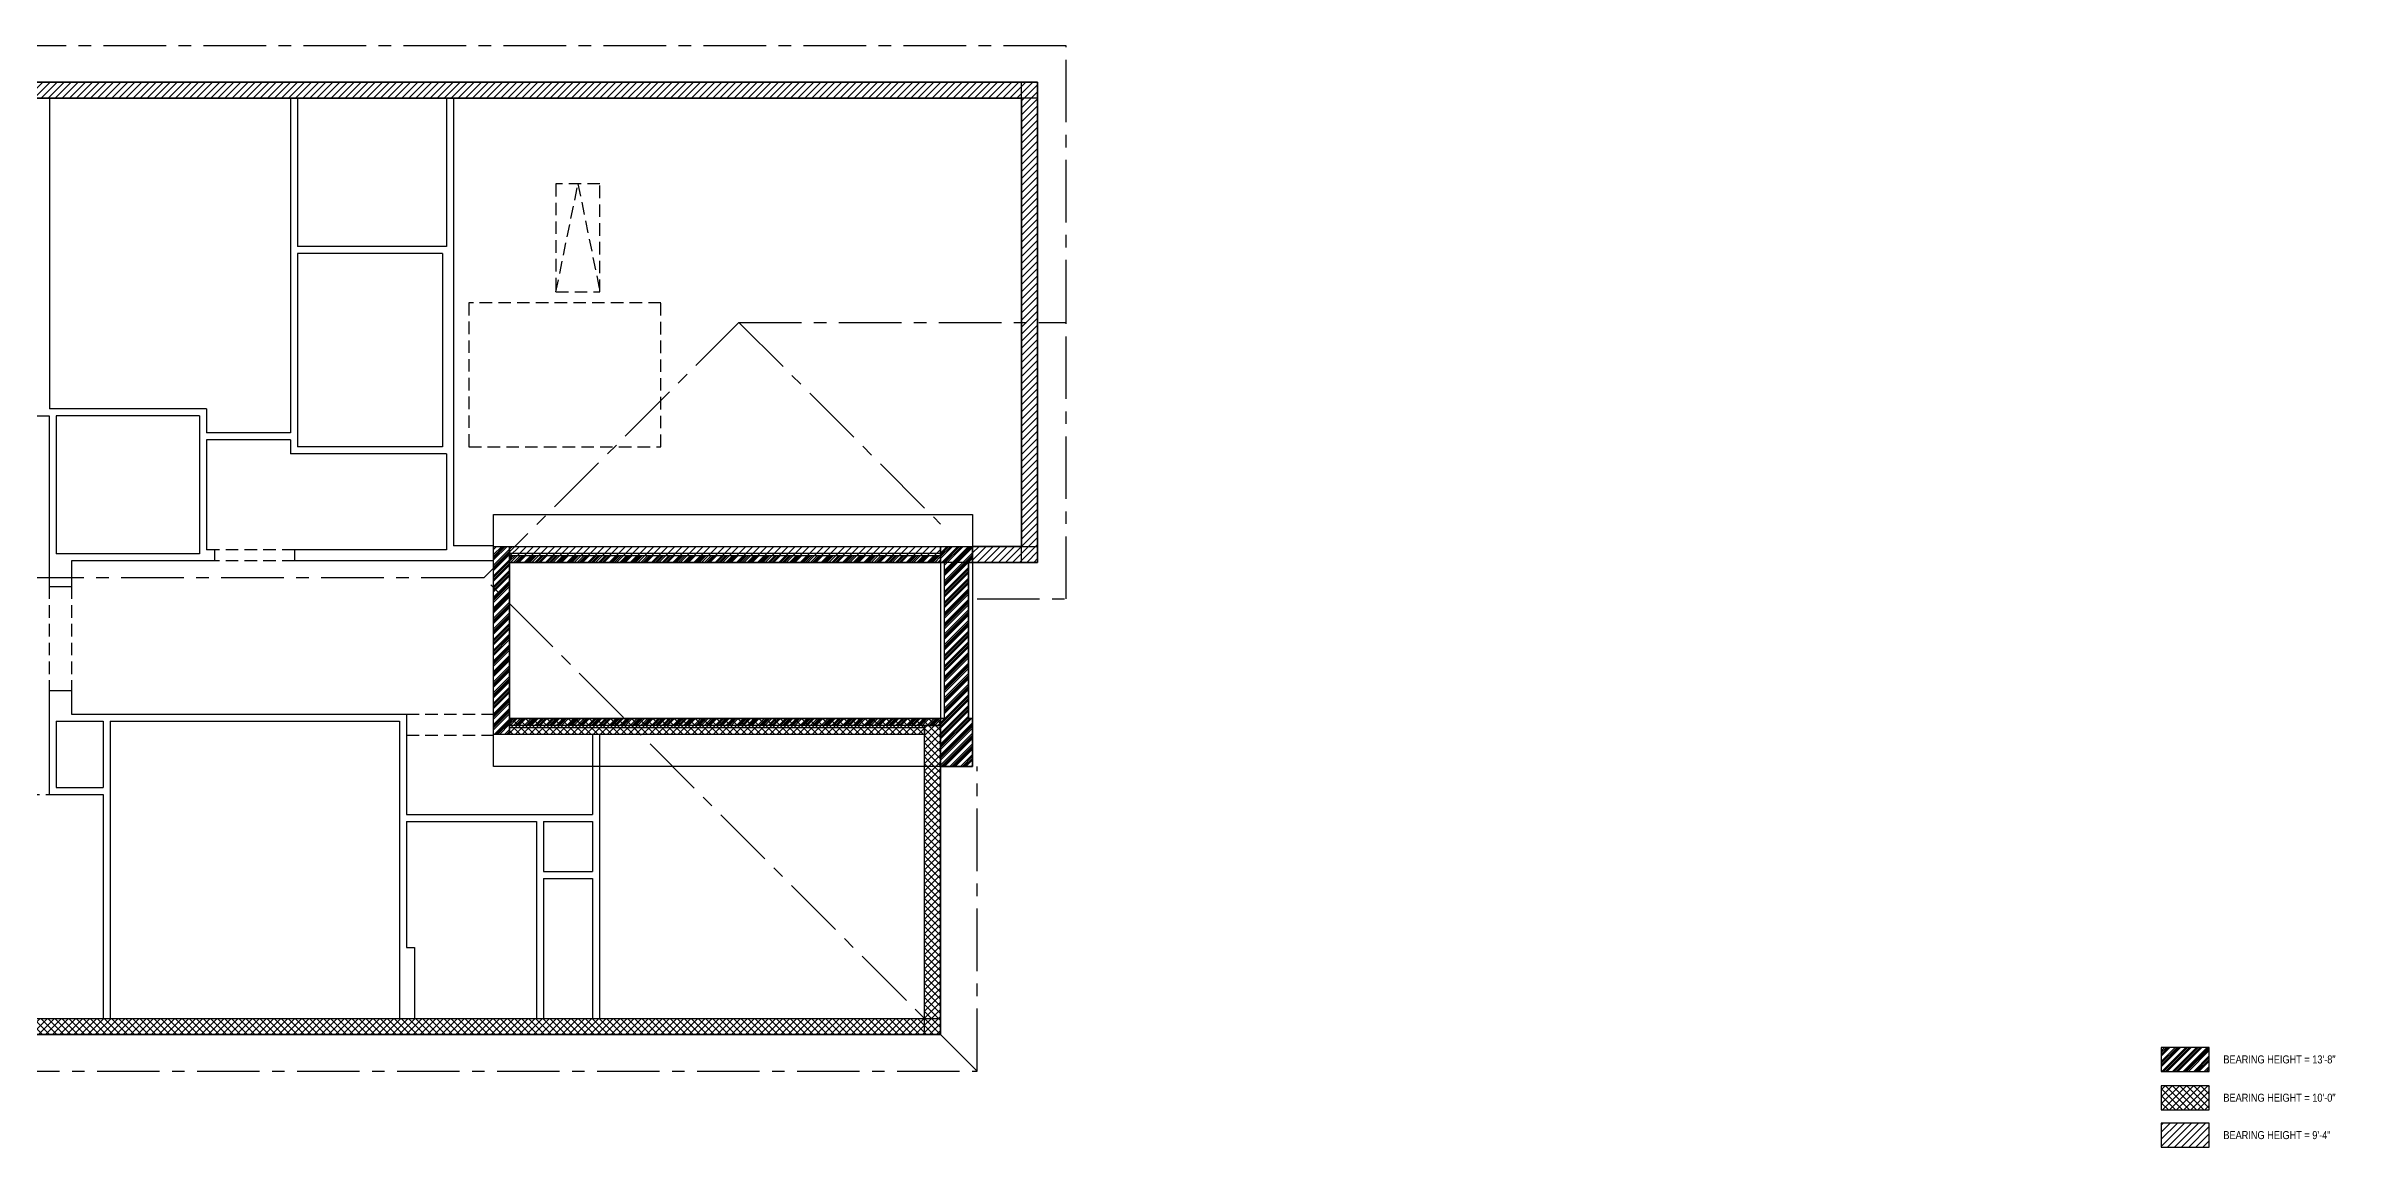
# Model space of a CAD drawing. Header units: inches. Extents: x -1950 to 2514, y 411 to 962.
# Drawn here: x 1369 to 2514, y 411 to 962 of the extents above; entities that cross this region are included whole.
import ezdxf

# ---------------------------------------------------------------- set-up
doc = ezdxf.new("R2010")
doc.units = ezdxf.units.IN
doc.header["$LTSCALE"] = 25
doc.header["$MEASUREMENT"] = 0
doc.linetypes.add('CENTER', pattern=[2, 1.25, -0.25, 0.25, -0.25])
doc.linetypes.add('HIDDEN', pattern=[0.375, 0.25, -0.125])
for name, color, linetype in [('1WDOOR', 3, 'Continuous'), ('1WEXTERIOR', 150, 'Continuous'), ('1WINTERIOR', 4, 'Continuous'), ('3droof', 200, 'Continuous'), ('RBearing', 53, 'Continuous'), ('ROOF', 7, 'CENTER')]:
    doc.layers.add(name, color=color, linetype=linetype)
doc.styles.add('Dim', font='ARIALN.TTF')

msp = doc.modelspace()

# ---------------------------------------------------------------- hatches: boundary and pattern name
at = {"layer": '1WDOOR'}
h = msp.add_hatch(dxfattribs=at)
h.set_pattern_fill('ANSI31', color=6, scale=20)
h.paths.add_polyline_path([(1832.50639, 711.44371), (1832.50639, 703.44371), (1865.00639, 703.44371), (1865.00639, 943.44371), (861.00639, 943.44371), (861.00639, 771.44371), (1033.00639, 771.44371), (1033.00639, 779.44371), (869.00639, 779.44371), (869.00639, 935.44371), (1857.00639, 935.44371), (1857.00639, 711.44371)])
h = msp.add_hatch(dxfattribs=at)
h.set_pattern_fill('ANSI37', color=1, scale=20)
h.paths.add_polyline_path([(1601.00639, 617.44371), (1601.00639, 625.44371), (1816.50639, 625.44371), (1816.50639, 467.44371), (913.00639, 467.44371), (913.00639, 559.44371), (1033.00639, 559.44371), (1033.00639, 779.44371), (1041.00639, 779.44371), (1041.00639, 551.44371), (921.00639, 551.44371), (921.00639, 475.44371), (1808.50639, 475.44371), (1808.50639, 617.44371)])
h = msp.add_hatch(dxfattribs=at)
h.set_pattern_fill('ANSI34', color=256, scale=5)
h.paths.add_polyline_path([(1593.00639, 617.44371), (1593.00639, 711.44371), (1601.00639, 711.44371), (1601.00639, 617.44371)])
h = msp.add_hatch(dxfattribs=at)
h.set_pattern_fill('ANSI31', color=6, scale=20)
h.paths.add_polyline_path([(1601.00639, 703.44371), (1601.00639, 711.44371), (1816.50639, 711.44371), (1816.50639, 703.44371)])
h = msp.add_hatch(dxfattribs=at)
h.set_pattern_fill('ANSI34', color=256, scale=5)
h.paths.add_polyline_path([(1832.50639, 601.44371), (1816.50639, 601.44371), (1816.50639, 625.44371), (1818.50639, 625.44371), (1818.50639, 703.44371), (1816.50639, 703.44371), (1816.50639, 711.44371), (1832.50639, 711.44371), (1832.50639, 703.44371), (1830.50639, 703.44371), (1830.50639, 625.44371), (1832.50639, 625.44371)])
h = msp.add_hatch(dxfattribs=at)
h.set_pattern_fill('ANSI34', color=256, scale=5)
h.set_pattern_definition([(45, (0, 81.5), (-2.6516504, 2.6516504), []), (45, (0.884, 81.5), (-2.6516504, 2.6516504), []), (45, (1.7678, 81.5), (-2.6516504, 2.6516504), []), (45, (2.6517, 81.5), (-2.6516504, 2.6516504), [])])
h.paths.add_polyline_path([(1601.00639, 706.94371), (1816.50639, 706.94371), (1816.50639, 703.44371), (1601.00639, 703.44371)])
h = msp.add_hatch(dxfattribs=at)
h.set_pattern_fill('ANSI34', color=256, scale=5)
h.paths.add_polyline_path([(1601.00639, 625.44371), (1816.50639, 625.44371), (1816.50639, 621.94371), (1601.00639, 621.94371)])
h = msp.add_hatch(dxfattribs=at)
h.set_pattern_fill('ANSI34', color=256, scale=5)
h.paths.add_polyline_path([(2426.85056, 449.00676), (2450.85056, 449.00676), (2450.85056, 461.00676), (2426.85056, 461.00676)])
h = msp.add_hatch(dxfattribs=at)
h.set_pattern_fill('ANSI37', color=1, scale=20)
h.paths.add_polyline_path([(2426.85056, 429.86201), (2450.85056, 429.86201), (2450.85056, 441.86201), (2426.85056, 441.86201)])
at = {"layer": '1WINTERIOR'}
h = msp.add_hatch(dxfattribs=at)
h.set_pattern_fill('ANSI31', color=6, scale=20)
h.paths.add_polyline_path([(2426.85056, 411.17325), (2450.85056, 411.17325), (2450.85056, 423.17325), (2426.85056, 423.17325)])

# ---------------------------------------------------------------- linework, layer by layer
at = {"layer": '1WDOOR', "color": 6}
for points in [[(1832.50639, 711.44371), (1832.50639, 703.44371), (1865.00639, 703.44371), (1865.00639, 943.44371), (861.00639, 943.44371), (861.00639, 771.44371), (1033.00639, 771.44371), (1033.00639, 779.44371), (869.00639, 779.44371), (869.00639, 935.44371), (1857.00639, 935.44371), (1857.00639, 711.44371)], [(1601.00639, 703.44371), (1601.00639, 711.44371), (1816.50639, 711.44371), (1816.50639, 703.44371)], [(2426.85056, 411.17325), (2450.85056, 411.17325), (2450.85056, 423.17325), (2426.85056, 423.17325)]]:
    msp.add_lwpolyline(points, close=True, dxfattribs=at)
at = {"layer": '1WDOOR', "color": 1}
for points in [[(1601.00639, 617.44371), (1601.00639, 625.44371), (1816.50639, 625.44371), (1816.50639, 467.44371), (913.00639, 467.44371), (913.00639, 559.44371), (1033.00639, 559.44371), (1033.00639, 779.44371), (1041.00639, 779.44371), (1041.00639, 551.44371), (921.00639, 551.44371), (921.00639, 475.44371), (1808.50639, 475.44371), (1808.50639, 617.44371)], [(2426.85056, 429.86201), (2450.85056, 429.86201), (2450.85056, 441.86201), (2426.85056, 441.86201)]]:
    msp.add_lwpolyline(points, close=True, dxfattribs=at)
at = {"layer": '1WDOOR'}
for points in [[(1593.00639, 617.44371), (1593.00639, 711.44371), (1601.00639, 711.44371), (1601.00639, 617.44371)], [(1832.50639, 601.44371), (1816.50639, 601.44371), (1816.50639, 625.44371), (1818.50639, 625.44371), (1818.50639, 703.44371), (1816.50639, 703.44371), (1816.50639, 711.44371), (1832.50639, 711.44371), (1832.50639, 703.44371), (1830.50639, 703.44371), (1830.50639, 625.44371), (1832.50639, 625.44371)], [(1601.00639, 706.94371), (1816.50639, 706.94371), (1816.50639, 703.44371), (1601.00639, 703.44371)], [(1601.00639, 625.44371), (1816.50639, 625.44371), (1816.50639, 621.94371), (1601.00639, 621.94371)], [(2426.85056, 449.00676), (2450.85056, 449.00676), (2450.85056, 461.00676), (2426.85056, 461.00676)]]:
    msp.add_lwpolyline(points, close=True, dxfattribs=at)
at = {"layer": '1WEXTERIOR'}
for p, q in [((1865.00639, 943.44371), (861.00639, 943.44371)), ((1865.00639, 703.44371), (1865.00639, 943.44371)), ((1491.50639, 935.44371), (1242.50639, 935.44371)), ((1569.50639, 935.44371), (1495.00639, 935.44371)), ((1857.00639, 935.44371), (1573.00639, 935.44371)), ((1857.00639, 711.44371), (1857.00639, 935.44371)), ((1593.00639, 711.44371), (1857.00639, 711.44371)), ((1593.00639, 617.44371), (1593.00639, 703.94371)), ((1601.00639, 703.44371), (1818.50639, 703.44371)), ((1601.00639, 625.44371), (1601.00639, 703.44371)), ((1818.50639, 625.44371), (1818.50639, 703.44371)), ((1830.50639, 625.44371), (1830.50639, 703.44371)), ((1830.50639, 703.44371), (1865.00639, 703.44371)), ((1818.50639, 625.44371), (1601.00639, 625.44371)), ((1832.50639, 625.44371), (1830.50639, 625.44371)), ((1832.50639, 601.44371), (1832.50639, 625.44371)), ((1642.50639, 617.44371), (1593.00639, 617.44371)), ((1808.50639, 617.44371), (1646.00639, 617.44371)), ((1808.50639, 475.44371), (1808.50639, 617.44371)), ((1816.50639, 467.44371), (1816.50639, 601.44371)), ((1816.50639, 601.44371), (1832.50639, 601.44371)), ((921.00639, 475.44371), (1397.75639, 475.44371)), ((1401.25639, 475.44371), (1546.00639, 475.44371)), ((1553.50639, 475.44371), (1614.50639, 475.44371)), ((1618.00639, 475.44371), (1642.50639, 475.44371)), ((1646.00639, 475.44371), (1808.50639, 475.44371)), ((913.00639, 467.44371), (1816.50639, 467.44371))]:
    msp.add_line(p, q, dxfattribs=at)
at = {"layer": '1WINTERIOR'}
for p, q in [((1371.00639, 935.44371), (1371.00639, 780.19371)), ((1491.50639, 935.44371), (1491.50639, 768.19371)), ((1495.00639, 935.44371), (1495.00639, 861.44371)), ((1569.50639, 935.44371), (1569.50639, 861.44371)), ((1573.00639, 935.44371), (1573.00639, 711.69371)), ((1569.50639, 861.44371), (1495.00639, 861.44371)), ((1567.50639, 857.94371), (1495.00639, 857.94371)), ((1495.00639, 857.94371), (1495.00639, 761.19371)), ((1567.50639, 857.94371), (1567.50639, 761.19371)), ((1449.50639, 780.19371), (1371.00639, 780.19371)), ((1449.50639, 780.19371), (1449.50639, 768.19371)), ((1041.00639, 776.69371), (1370.75639, 776.69371)), ((1370.75639, 776.69371), (1370.75639, 691.44371)), ((1446.00639, 776.69371), (1374.25639, 776.69371)), ((1374.25639, 776.69371), (1374.25639, 707.69371)), ((1446.00639, 776.69371), (1446.00639, 707.69371)), ((1491.50639, 768.19371), (1449.50639, 768.19371)), ((1491.50639, 764.69371), (1449.50639, 764.69371)), ((1449.50639, 764.69371), (1449.50639, 709.69371)), ((1491.50639, 764.69371), (1491.50639, 757.69371)), ((1569.50639, 757.69371), (1491.50639, 757.69371)), ((1567.50639, 761.19371), (1495.00639, 761.19371)), ((1569.50639, 757.69371), (1569.50639, 709.69371)), ((1593.00639, 711.69371), (1573.00639, 711.69371)), ((1446.00639, 707.69371), (1374.25639, 707.69371)), ((1382.00639, 704.19371), (1382.00639, 691.44371)), ((1453.50639, 704.19371), (1382.00639, 704.19371)), ((1453.50639, 709.69371), (1449.50639, 709.69371)), ((1453.50639, 709.69371), (1453.50639, 704.19371)), ((1569.50639, 709.69371), (1493.50639, 709.69371)), ((1493.50639, 709.69371), (1493.50639, 704.19371)), ((1593.00639, 704.19371), (1493.50639, 704.19371)), ((1370.75639, 691.44371), (1382.00639, 691.44371)), ((1370.75639, 639.44371), (1382.00639, 639.44371)), ((1370.75639, 639.44371), (1370.75639, 587.44371)), ((1382.00639, 639.44371), (1382.00639, 627.69371)), ((1374.25639, 624.19371), (1397.75639, 624.19371)), ((1374.25639, 624.19371), (1374.25639, 590.94371)), ((1382.00639, 627.69371), (1549.50639, 627.69371)), ((1397.75639, 624.19371), (1397.75639, 590.94371)), ((1401.25639, 624.19371), (1401.25639, 475.44371)), ((1401.25639, 624.19371), (1546.00639, 624.19371)), ((1546.00639, 624.19371), (1546.00639, 475.44371)), ((1549.50639, 627.69371), (1549.50639, 577.44371)), ((1642.50639, 617.44371), (1642.50639, 577.44371)), ((1646.00639, 617.44371), (1646.00639, 475.44371)), ((1370.75639, 587.44371), (1397.75639, 587.44371)), ((1374.25639, 590.94371), (1397.75639, 590.94371)), ((1397.75639, 587.44371), (1397.75639, 475.44371)), ((1549.50639, 577.44371), (1642.50639, 577.44371)), ((1549.50639, 573.94371), (1614.50639, 573.94371)), ((1549.50639, 573.94371), (1549.50639, 510.94371)), ((1614.50639, 573.94371), (1614.50639, 475.44371)), ((1618.00639, 573.94371), (1618.00639, 548.94371)), ((1618.00639, 573.94371), (1642.50639, 573.94371)), ((1642.50639, 573.94371), (1642.50639, 548.94371)), ((1618.00639, 548.94371), (1642.50639, 548.94371)), ((1618.00639, 545.44371), (1642.50639, 545.44371)), ((1618.00639, 545.44371), (1618.00639, 475.44371)), ((1642.50639, 545.44371), (1642.50639, 475.44371)), ((1549.50639, 510.94371), (1553.50639, 510.94371)), ((1553.50639, 510.94371), (1553.50639, 475.44371))]:
    msp.add_line(p, q, dxfattribs=at)
at = {"layer": '1WINTERIOR', "linetype": 'HIDDEN'}
for p, q in [((1624.22661, 838.65946), (1635.22661, 892.65946)), ((1635.22661, 892.65946), (1646.22661, 838.65946)), ((1493.50639, 709.69371), (1453.50639, 709.69371)), ((1493.50639, 704.19371), (1453.50639, 704.19371)), ((1370.75639, 691.44371), (1370.75639, 639.44371)), ((1382.00639, 691.44371), (1382.00639, 639.44371)), ((1549.50639, 627.69371), (1593.00639, 627.69371)), ((1549.50639, 617.19371), (1593.00639, 617.19371)), ((1041.00639, 587.44371), (1370.75639, 587.44371))]:
    msp.add_line(p, q, dxfattribs=at)
at = {"layer": '1WINTERIOR'}
msp.add_lwpolyline([(913.00639, 467.44371), (913.00639, 771.44371), (861.00639, 771.44371), (861.00639, 943.44371), (1865.00639, 943.44371), (1865.00639, 703.44371), (1816.50639, 703.44371), (1816.50639, 467.44371)], close=True, dxfattribs=at)
at = {"layer": '1WINTERIOR', "linetype": 'HIDDEN'}
for points in [[(1624.22661, 838.65946), (1646.22661, 838.65946), (1646.22661, 892.65946), (1624.22661, 892.65946)], [(1580.64815, 761.19371), (1676.64815, 761.19371), (1676.64815, 833.19371), (1580.64815, 833.19371)]]:
    msp.add_lwpolyline(points, close=True, dxfattribs=at)
at = {"layer": '3droof', "color": 1}
for p, q in [((1593.00639, 601.44371, 164), (1593.00639, 727.44371, 164)), ((1593.00639, 727.44371, 164), (1832.50639, 727.44371, 164)), ((1832.50639, 727.44371, 164), (1832.50639, 601.44371, 164)), ((1832.50639, 601.44371, 164), (1593.00639, 601.44371, 164))]:
    msp.add_line(p, q, dxfattribs=at)
at = {"layer": 'RBearing', "color": 53}
for points in [[(1865.00639, 935.44371), (861.00639, 935.44371), (861.00639, 943.44371), (1865.00639, 943.44371)], [(1857.00639, 703.44371), (1857.00639, 943.44371), (1865.00639, 943.44371), (1865.00639, 703.44371)], [(1816.50639, 707.94371), (1601.00639, 707.94371), (1601.00639, 711.44371), (1816.50639, 711.44371)], [(1832.50639, 711.44371), (1865.00639, 711.44371), (1865.00639, 703.44371), (1832.50639, 703.44371)], [(1601.00639, 620.94371), (1808.50639, 620.94371), (1808.50639, 617.44371), (1601.00639, 617.44371)], [(1808.50639, 467.44371), (1808.50639, 621.94371), (1816.50639, 621.94371), (1816.50639, 467.44371)], [(913.00639, 475.44371), (1816.50639, 475.44371), (1816.50639, 467.44371), (913.00639, 467.44371)]]:
    msp.add_lwpolyline(points, close=True, dxfattribs=at)
at = {"layer": 'ROOF'}
for p, q in [((1879.25639, 961.69371), (842.75639, 961.69371)), ((1879.25639, 823.44371), (1879.25639, 961.69371)), ((1588.10639, 695.84371), (1715.70639, 823.44371)), ((1715.70639, 823.44371), (1816.50639, 722.64371)), ((1715.70639, 823.44371), (1879.25639, 823.44371)), ((1879.25639, 685.19371), (1879.25639, 823.44371)), ((1588.10639, 695.84371), (1141.40639, 695.84371)), ((1834.75639, 449.19371), (1588.10639, 695.84371)), ((1834.75639, 685.19371), (1879.25639, 685.19371)), ((1834.75639, 449.19371), (1834.75639, 601.44371)), ((894.75639, 449.19371), (1834.75639, 449.19371))]:
    msp.add_line(p, q, dxfattribs=at)

# ---------------------------------------------------------------- texts
at = {"layer": '1WDOOR', "style": 'Dim'}
msp.add_text('BEARING HEIGHT = 13\'-8"', height=4, dxfattribs=at).set_placement((2457.90264, 453.05351))
at = {"layer": '1WDOOR', "color": 1, "style": 'Dim'}
msp.add_text('BEARING HEIGHT = 10\'-0"', height=4, dxfattribs=at).set_placement((2457.90264, 433.90877))
at = {"layer": '1WDOOR', "color": 6, "style": 'Dim'}
msp.add_text('BEARING HEIGHT = 9\'-4"', height=4, dxfattribs=at).set_placement((2457.90264, 415.22))

doc.saveas('drawing.dxf')
